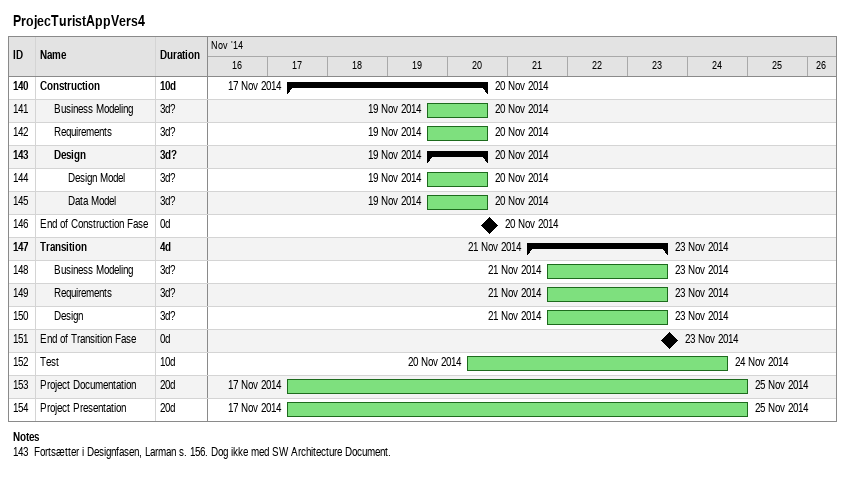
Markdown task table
ProjecTuristAppVers4

| ID | Level | Task | Duration | Start | Finish |
|---|---|---|---|---|---|
| 140 | 1 | **Construction** | 10d | 2014-11-17 | 2014-11-20 |
| 141 | 2 | Business Modeling | 3d? | 2014-11-19 | 2014-11-20 |
| 142 | 2 | Requirements | 3d? | 2014-11-19 | 2014-11-20 |
| 143 | 2 | **Design** | 3d? | 2014-11-19 | 2014-11-20 |
| 144 | 3 | Design Model | 3d? | 2014-11-19 | 2014-11-20 |
| 145 | 3 | Data Model | 3d? | 2014-11-19 | 2014-11-20 |
| 146 | 1 | End of Construction Fase | 0d | 2014-11-20 | 2014-11-20 |
| 147 | 1 | **Transition** | 4d | 2014-11-21 | 2014-11-23 |
| 148 | 2 | Business Modeling | 3d? | 2014-11-21 | 2014-11-23 |
| 149 | 2 | Requirements | 3d? | 2014-11-21 | 2014-11-23 |
| 150 | 2 | Design | 3d? | 2014-11-21 | 2014-11-23 |
| 151 | 1 | End of Transition Fase | 0d | 2014-11-23 | 2014-11-23 |
| 152 | 1 | Test | 10d | 2014-11-20 | 2014-11-24 |
| 153 | 1 | Project Documentation | 20d | 2014-11-17 | 2014-11-25 |
| 154 | 1 | Project Presentation | 20d | 2014-11-17 | 2014-11-25 |

Notes
- 143: Fortsætter i Designfasen, Larman s. 156. Dog ikke med SW Architecture Document.
